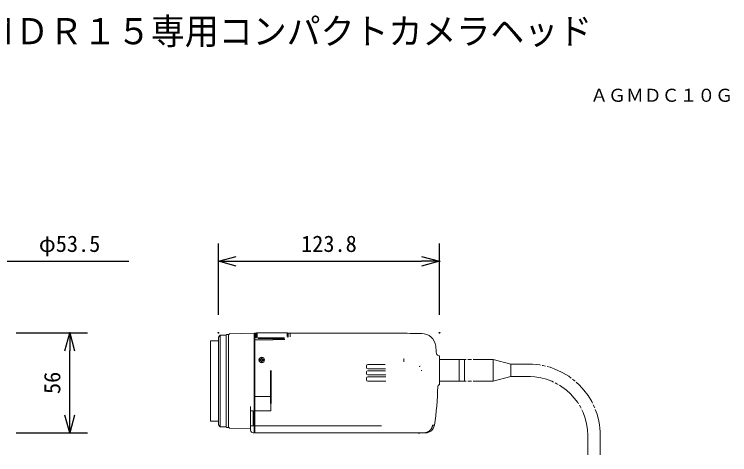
# Model space of a CAD drawing. Units: millimetres, scale not verified. Extents: x -63 to 62, y -57 to 57.
# Drawn here: x -20.4 to 59.7, y 7.4 to 56.7 of the extents above; entities that cross this region are included whole.
import ezdxf
from ezdxf.enums import TextEntityAlignment as Align

# ---------------------------------------------------------------- set-up
doc = ezdxf.new("R2010")
doc.units = ezdxf.units.MM
doc.header["$LTSCALE"] = 0.125
doc.header["$PDMODE"] = 32
doc.header["$PDSIZE"] = 0.0625
doc.linetypes.add('USER1', pattern=[30, 24, -1.5, 3, -1.5])
for name, color, linetype, lineweight in [('0-0_0', 7, 'Continuous', 25), ('0-4_GAIKEI', 1, 'Continuous', 18), ('0-6_SUNPO', 7, 'Continuous', 25)]:
    doc.layers.add(name, color=color, linetype=linetype, lineweight=lineweight)
for name, color, linetype in [('0-2_MOJI1', 7, 'Continuous'), ('0-3_TOUROKU', 7, 'Continuous'), ('0-5_DEFPOINTS', 7, 'Continuous')]:
    doc.layers.add(name, color=color, linetype=linetype)
doc.styles.add('ＭＳ ゴシック', font='')
doc.styles.get('ＭＳ ゴシック').set_extended_font_data('MS Gothic')

# ---------------------------------------------------------------- blocks, each defined once
blk = doc.blocks.new('_OPEN30')
at = {"layer": '0-0_0'}
blk.add_line((0, 0), (-1, 0), dxfattribs=at)
blk.add_lwpolyline([(-1, 0.26795), (0, 0), (-1, -0.26795)], dxfattribs=at)
blk = doc.blocks.new('D6')
at = {"layer": '0-5_DEFPOINTS'}
for p in [(30.3814, 31.5616), (5.6314, 23.5616), (30.3814, 23.5616)]:
    blk.add_point(p, dxfattribs=at)
at = {"layer": '0-6_SUNPO'}
for p, q in [((5.6314, 25.5616), (5.6314, 33.5616)), ((30.3814, 25.5616), (30.3814, 33.5616)), ((7.6314, 31.5616), (28.3814, 31.5616))]:
    blk.add_line(p, q, dxfattribs=at)
at = {"layer": '0-6_SUNPO', "xscale": 2, "yscale": 2, "rotation": 180}
blk.add_blockref('_OPEN30', (5.6314, 31.5616), dxfattribs=at)
at = {"layer": '0-6_SUNPO', "xscale": 2, "yscale": 2}
blk.add_blockref('_OPEN30', (30.3814, 31.5616), dxfattribs=at)
at = {"layer": '0-6_SUNPO', "style": 'ＭＳ ゴシック'}
blk.add_text('123.8', height=1.833, dxfattribs=at).set_placement((14.8814, 32.0616), align=Align.BOTTOM_LEFT)
blk = doc.blocks.new('D5')
at = {"layer": '0-5_DEFPOINTS'}
for p in [(-19.0585, 31.5616), (-29.7585, 23.5616), (-19.0585, 23.5616)]:
    blk.add_point(p, dxfattribs=at)
at = {"layer": '0-6_SUNPO'}
for p, q in [((-29.7585, 25.5616), (-29.7585, 33.5616)), ((-19.0585, 25.5616), (-19.0585, 33.5616)), ((-27.7585, 31.5616), (-21.0585, 31.5616)), ((-19.0585, 31.5616), (-4.3919, 31.5616))]:
    blk.add_line(p, q, dxfattribs=at)
at = {"layer": '0-6_SUNPO', "xscale": 2, "yscale": 2, "rotation": 180}
blk.add_blockref('_OPEN30', (-29.7585, 31.5616), dxfattribs=at)
at = {"layer": '0-6_SUNPO', "xscale": 2, "yscale": 2}
blk.add_blockref('_OPEN30', (-19.0585, 31.5616), dxfattribs=at)
at = {"layer": '0-6_SUNPO', "style": 'ＭＳ ゴシック'}
blk.add_text('φ53.5', height=1.833, dxfattribs=at).set_placement((-14.4752, 32.0616), align=Align.BOTTOM_LEFT)
blk = doc.blocks.new('D4')
at = {"layer": '0-5_DEFPOINTS'}
for p in [(-19.0202, 23.558), (-11.0202, 23.558), (-19.0202, 12.358)]:
    blk.add_point(p, dxfattribs=at)
at = {"layer": '0-6_SUNPO'}
for p, q in [((-17.0202, 23.558), (-9.0202, 23.558)), ((-11.0202, 14.358), (-11.0202, 21.558)), ((-17.0202, 12.358), (-9.0202, 12.358))]:
    blk.add_line(p, q, dxfattribs=at)
at = {"layer": '0-6_SUNPO', "xscale": 2, "yscale": 2}
for p, rotation in [((-11.0202, 23.558), 90), ((-11.0202, 12.358), 270)]:
    blk.add_blockref('_OPEN30', p, dxfattribs=dict(at, rotation=rotation))
at = {"layer": '0-6_SUNPO', "style": 'ＭＳ ゴシック'}
blk.add_text('56', height=1.833, rotation=90, dxfattribs=at).set_placement((-11.5202, 16.708), align=Align.BOTTOM_LEFT)

msp = doc.modelspace()

# ---------------------------------------------------------------- linework, layer by layer
at = {"layer": '0-4_GAIKEI'}
for p, q in [((3.3219, 20.8146), (3.3819, 20.8746)), ((3.3819, 20.8746), (3.5419, 20.8746)), ((3.3819, 20.8746), (3.5419, 20.8746)), ((3.5419, 20.8746), (3.5819, 20.8346)), ((3.5819, 20.8346), (3.5819, 10.5146)), ((3.7019, 20.952), (3.6019, 20.8494)), ((3.6019, 10.4997), (3.6019, 20.8494)), ((6.4719, 21.0246), (3.7019, 20.952)), ((6.4719, 13.9536), (6.4719, 21.0246)), ((6.5319, 20.9646), (6.4719, 20.9646)), ((6.5319, 21.0246), (6.5319, 20.2939)), ((6.6719, 21.0246), (6.5319, 21.0246)), ((6.6719, 20.5284), (6.6719, 21.0246)), ((6.6919, 20.4869), (6.6919, 20.9746)), ((6.7919, 21.0746), (6.7896, 21.0745)), ((6.7919, 21.0746), (6.7919, 20.5686)), ((10.1519, 21.0746), (6.7919, 21.0746)), ((10.1519, 20.6585), (10.1519, 21.0746)), ((10.2519, 20.9746), (10.2519, 20.9769)), ((10.2519, 20.9746), (10.2519, 20.5662)), ((10.2719, 21.0246), (10.2719, 20.6161)), ((10.5119, 21.0246), (10.2719, 21.0246)), ((10.5123, 21.0014), (10.5119, 21.0246)), ((10.5187, 21.0213), (10.5197, 21.023)), ((10.5197, 21.023), (10.5207, 21.0241)), ((10.5219, 21.0246), (22.1321, 21.0246)), ((25.0308, 21.0036), (25.2259, 21.0007)), ((2.4919, 20.1746), (1.5719, 20.1746)), ((2.4719, 20.1706), (2.4919, 20.1909)), ((2.4919, 20.5846), (2.6119, 20.7686)), ((2.4919, 10.7646), (2.4919, 20.5846)), ((2.6119, 20.7686), (2.6619, 20.7946)), ((2.6619, 20.7946), (3.3219, 20.7946)), ((3.3219, 20.7946), (2.6619, 20.7946)), ((2.6619, 20.7946), (3.3219, 20.7946)), ((2.6619, 20.7946), (2.6619, 10.5546)), ((3.3219, 10.5346), (3.3219, 20.8146)), ((3.5819, 20.1687), (3.6019, 20.189)), ((6.5319, 20.288), (6.5319, 13.9538)), ((9.8687, 20.4306), (6.8736, 20.4306)), ((6.8919, 20.5198), (9.8519, 20.5198)), ((9.8965, 20.322), (9.7838, 20.3209)), ((26.9993, 18.5784), (27.1642, 18.5015)), ((23.2346, 17.8351), (23.2349, 17.8467)), ((27.2219, 18.4109), (27.2219, 15.3383)), ((8.295, 13.9538), (8.295, 16.8482)), ((8.3663, 16.8453), (8.3663, 13.9574)), ((19.0419, 17.1746), (19.0419, 17.3746)), ((19.1819, 17.5146), (21.1525, 17.5146)), ((21.1818, 17.0346), (19.1819, 17.0346)), ((19.1819, 16.8346), (21.1914, 16.8346)), ((24.9716, 17.2789), (24.9743, 17.2814)), ((25.1608, 16.864), (25.2306, 16.8667)), ((19.0419, 16.4946), (19.0419, 16.6946)), ((21.2082, 16.3546), (19.1819, 16.3546)), ((19.1819, 16.1546), (21.2126, 16.1546)), ((19.0419, 15.8146), (19.0419, 16.0146)), ((21.217, 15.6746), (19.1819, 15.6746)), ((27.1642, 15.2476), (27.1415, 15.237)), ((6.5319, 12.3455), (6.5319, 13.9538)), ((6.5319, 13.9538), (8.295, 13.9538)), ((8.295, 13.9538), (8.3319, 12.3455)), ((8.3663, 13.9574), (8.3319, 12.3455)), ((6.3641, 12.3463), (6.0719, 12.3463)), ((6.5319, 12.3455), (6.5319, 10.6746)), ((8.3319, 12.3455), (6.5319, 12.3455)), ((2.6119, 10.5806), (2.4919, 10.7646)), ((2.6619, 10.5546), (2.6119, 10.5806)), ((3.3219, 10.5546), (2.6619, 10.5546)), ((3.3819, 10.4746), (3.3219, 10.5346)), ((3.5419, 10.4746), (3.3819, 10.4746)), ((3.5819, 10.5146), (3.5419, 10.4746)), ((3.6019, 10.4997), (3.7019, 10.3971)), ((6.3641, 10.6771), (6.0719, 10.6771)), ((6.4719, 10.6743), (6.4719, 9.8746)), ((6.5319, 10.6746), (20.7353, 10.6746)), ((26.646, 10.7197), (26.4456, 10.7197)), ((3.7019, 10.3971), (6.0719, 10.335)), ((6.4719, 9.8746), (6.3641, 9.8774)), ((25.4627, 9.8746), (25.506, 9.8755)), ((25.6581, 9.8746), (25.4639, 9.8746))]:
    msp.add_line(p, q, dxfattribs=at)
at = {"layer": '0-4_GAIKEI', "linetype": 'USER1'}
for p, q in [((27.2219, 18.0746), (33.2219, 18.0746)), ((29.4219, 18.0746), (29.4219, 15.6746)), ((30.0219, 18.0746), (30.0219, 15.6746)), ((33.2219, 18.0746), (33.2219, 15.6746)), ((35.2219, 17.5746), (33.2219, 18.0746)), ((35.2219, 17.5746), (35.2219, 16.1746)), ((35.2219, 17.5746), (37.2219, 17.5746)), ((35.2219, 16.1746), (33.2219, 15.6746)), ((35.2219, 16.1746), (37.4219, 16.1746)), ((27.2219, 15.6746), (33.2219, 15.6746)), ((43.8219, 9.5746), (43.8219, 7.4336)), ((45.2219, 9.5746), (45.2219, 7.4336))]:
    msp.add_line(p, q, dxfattribs=at)
at = {"layer": '0-4_GAIKEI'}
for points in [[(2.4919, 11.1746), (1.5719, 11.1746), (1.5719, 20.1746)], [(6.4719, 13.9536), (6.4719, 12.3458), (6.4719, 10.6743)], [(6.0719, 10.1773), (6.0719, 10.6771), (6.0719, 12.3463), (6.0719, 12.8311)], [(6.3641, 12.3463), (6.3641, 10.6771), (6.4719, 10.6743)], [(25.4639, 9.8746), (25.4627, 9.8746), (24.8451, 9.8746), (24.7587, 9.8746), (22.8801, 9.8746), (20.7353, 9.8746), (6.5319, 9.8746), (6.5319, 10.6746)]]:
    msp.add_lwpolyline(points, dxfattribs=at)
msp.add_lwpolyline([(7.2719, 18.0846), (7.2719, 18.2346), (7.3719, 18.2346), (7.3719, 18.0846), (7.5219, 18.0846), (7.5219, 17.9846), (7.3719, 17.9846), (7.3719, 17.8346), (7.2719, 17.8346), (7.2719, 17.9846), (7.1219, 17.9846), (7.1219, 18.0846)], close=True, dxfattribs=at)
msp.add_circle((7.3219, 18.0346), 0.31, dxfattribs=at)
for centre, radius, start, end in [((6.8946, 20.9692), 0.2028, 176.95375, 178.48864), ((6.7702, 20.9775), 0.0781, 175.08975, 178.15153), ((6.7792, 20.9769), 0.0871, 173.38057, 175.18996), ((6.9267, 20.9533), 0.2364, 171.30847, 171.83759), ((6.7954, 20.9735), 0.1036, 170.02277, 171.36347), ((6.778, 20.9775), 0.0858, 168.91585, 170.64837), ((6.7903, 20.975), 0.0983, 167.37404, 168.86251), ((6.7977, 20.973), 0.106, 165.82499, 167.19759), ((6.7921, 20.9745), 0.1002, 164.38528, 165.85527), ((6.7903, 20.9751), 0.0982, 162.91548, 164.42995), ((6.7917, 20.9746), 0.0998, 161.41189, 162.91155), ((6.7924, 20.9744), 0.1005, 159.93334, 161.42886), ((6.7918, 20.9746), 0.0999, 158.37725, 159.89065), ((6.7919, 20.9747), 0.0999, 156.92433, 158.44688), ((6.7919, 20.9745), 0.1, 155.32082, 156.8501), ((6.7921, 20.9745), 0.1002, 153.83414, 155.3678), ((6.792, 20.9745), 0.1001, 152.24531, 153.78733), ((6.7921, 20.9745), 0.1002, 150.7278, 152.27453), ((6.7921, 20.9745), 0.1002, 149.16455, 150.71751), ((6.7922, 20.9744), 0.1003, 147.60873, 149.16524), ((6.7921, 20.9744), 0.1002, 146.01773, 147.57934), ((6.7922, 20.9744), 0.1003, 144.50679, 146.07116), ((6.7922, 20.9744), 0.1003, 142.89709, 144.46509), ((6.7922, 20.9744), 0.1003, 141.33645, 142.90628), ((6.7922, 20.9743), 0.1004, 139.72265, 141.29466), ((6.7923, 20.9743), 0.1004, 138.18398, 139.75694), ((6.7923, 20.9742), 0.1005, 136.5905, 138.16428), ((6.7923, 20.9742), 0.1006, 135.00513, 136.57898), ((6.7923, 20.9741), 0.1006, 133.3916, 134.96478), ((6.7924, 20.9742), 0.1006, 131.86459, 133.43686), ((6.7923, 20.9741), 0.1006, 130.24452, 131.81456), ((6.7924, 20.9741), 0.1007, 128.70725, 130.27544), ((6.7923, 20.9739), 0.1007, 127.07079, 128.63533), ((6.7924, 20.974), 0.1007, 125.53802, 127.09981), ((6.7924, 20.9739), 0.1008, 123.99088, 125.54761), ((6.7924, 20.9739), 0.1008, 122.42491, 123.97802), ((6.7923, 20.9738), 0.1009, 120.80384, 122.35051), ((6.7924, 20.9738), 0.1009, 119.28787, 120.83007), ((6.7924, 20.9737), 0.101, 117.71139, 119.24585), ((6.7924, 20.9738), 0.1009, 116.21909, 117.74827), ((6.7924, 20.9736), 0.1011, 114.63893, 116.15913), ((6.7924, 20.9737), 0.101, 113.15746, 114.67161), ((6.7923, 20.9735), 0.1011, 111.5624, 113.06639), ((6.7923, 20.9736), 0.1011, 110.10197, 111.59922), ((6.7923, 20.9735), 0.1012, 108.57589, 110.06191), ((6.7923, 20.9735), 0.1011, 107.11244, 108.59103), ((6.7923, 20.9733), 0.1013, 105.61899, 107.08527), ((6.7922, 20.9735), 0.1011, 104.12769, 105.58603), ((6.7922, 20.9732), 0.1014, 102.66147, 104.10692), ((6.7922, 20.9734), 0.1012, 101.24715, 102.68369), ((6.7922, 20.9731), 0.1015, 99.76909, 101.19066), ((6.7921, 20.9733), 0.1013, 98.31815, 99.732), ((6.7921, 20.9734), 0.1012, 96.90534, 98.30839), ((6.7922, 20.9732), 0.1014, 95.56871, 96.95714), ((6.7921, 20.9718), 0.1028, 94.07668, 95.43498), ((6.7921, 20.9735), 0.101, 92.7856, 94.15373), ((6.7918, 20.9773), 0.0973, 91.30849, 92.71733), ((10.1466, 20.8718), 0.2028, 86.9538, 88.48859), ((10.1549, 20.9963), 0.0781, 85.11724, 88.17886), ((10.1542, 20.9873), 0.0871, 83.3806, 85.18993), ((10.1305, 20.8398), 0.2365, 81.25658, 81.78567), ((10.1509, 20.971), 0.1037, 80.03043, 81.37109), ((10.1549, 20.9886), 0.0857, 78.95154, 80.68404), ((10.1524, 20.9761), 0.0984, 77.38327, 78.87173), ((10.1504, 20.9688), 0.106, 75.82499, 77.19759), ((10.1519, 20.9744), 0.1002, 74.38528, 75.85528), ((10.1525, 20.9763), 0.0982, 72.91547, 74.42997), ((10.152, 20.9748), 0.0998, 71.41187, 72.91156), ((10.1518, 20.9741), 0.1005, 69.93331, 71.42888), ((10.1519, 20.9747), 0.0999, 68.37722, 69.89068), ((10.152, 20.9746), 0.0999, 66.92429, 68.44692), ((10.1519, 20.9746), 0.1, 65.32078, 66.85014), ((10.1519, 20.9744), 0.1002, 63.83409, 65.36785), ((10.1519, 20.9745), 0.1001, 62.26455, 63.80669), ((10.1519, 20.9744), 0.1001, 60.72774, 62.2746), ((10.1518, 20.9744), 0.1002, 59.16448, 60.71758), ((10.1519, 20.9743), 0.1002, 57.64449, 59.20115), ((10.1518, 20.9744), 0.1002, 56.01765, 57.57942), ((10.1517, 20.9743), 0.1003, 54.44849, 56.01303), ((10.1517, 20.9743), 0.1003, 52.897, 54.46517), ((10.1517, 20.9742), 0.1004, 51.36193, 52.93195), ((10.1516, 20.9743), 0.1004, 49.72253, 51.29478), ((10.1517, 20.9742), 0.1004, 48.18388, 49.75704), ((10.1516, 20.9742), 0.1005, 46.59048, 48.16431), ((10.1516, 20.9742), 0.1005, 45.00599, 46.57975), ((10.1515, 20.9741), 0.1006, 43.42147, 44.99441), ((10.1514, 20.9741), 0.1007, 41.83662, 43.4086), ((10.1514, 20.9742), 0.1006, 40.24464, 41.81444), ((10.1514, 20.9741), 0.1007, 38.70736, 40.27534), ((10.1514, 20.9742), 0.1007, 37.09648, 38.6608), ((10.1513, 20.9741), 0.1007, 35.53812, 37.09971), ((10.1512, 20.9741), 0.1009, 33.96713, 35.52367), ((10.1513, 20.9742), 0.1008, 32.38989, 33.94282), ((10.1511, 20.9741), 0.1009, 30.83976, 32.38627), ((10.1512, 20.9741), 0.1009, 29.28795, 30.82999), ((10.1511, 20.9741), 0.101, 27.73167, 29.26599), ((10.1511, 20.9741), 0.1009, 26.21915, 27.74821), ((10.151, 20.9741), 0.1011, 24.63899, 26.15907), ((10.151, 20.9741), 0.101, 23.15751, 24.67157), ((10.1508, 20.9742), 0.1012, 21.56244, 23.06635), ((10.151, 20.9742), 0.101, 20.11746, 21.61464), ((10.1507, 20.9741), 0.1013, 18.60266, 20.08863), ((10.1509, 20.9742), 0.1011, 17.11246, 18.59101), ((10.1507, 20.9743), 0.1012, 15.58901, 17.05526), ((10.1508, 20.9742), 0.1012, 14.15928, 15.61761), ((10.1507, 20.9743), 0.1013, 12.62821, 14.07368), ((10.1508, 20.9743), 0.1012, 11.24714, 12.6837), ((10.1505, 20.9743), 0.1015, 9.76907, 11.19068), ((10.1507, 20.9743), 0.1013, 8.36341, 9.7773), ((10.1508, 20.9744), 0.1012, 6.90532, 8.30842), ((10.1506, 20.9744), 0.1014, 5.52231, 6.9108), ((10.1493, 20.9743), 0.1027, 4.12745, 5.48583), ((10.1508, 20.9745), 0.1011, 2.73531, 4.10353), ((10.1548, 20.9746), 0.0972, 1.35805, 2.767), ((12.5934, 20.7072), 2.1006, 171.83422, 178.01637), ((10.6335, 20.9815), 0.1218, 166.44083, 169.02253), ((10.5839, 20.9938), 0.0708, 157.08679, 170.44301), ((10.5326, 20.9927), 0.0336, 108.54717, 110.70328), ((22.1321, -178.9754), 200, 89.16957, 90), ((25.2027, 19.4009), 1.6, 7.04084, 89.16957), ((249.632, -23728.8194), 23750.3517, 90.58586, 90.58647), ((97.6305, -8860.0449), 8880.8002, 90.58487, 90.58611), ((108.4268, -9914.2253), 9935.0359, 90.58434, 90.58507), ((330.5909, -31701.899), 31723.8423, 90.58408, 90.58425), ((130.1704, -12058.5392), 12079.46, 90.58277, 90.58328), ((106.8493, -9755.8279), 9776.6306, 90.58268, 90.58336), ((123.2536, -11373.4065), 11394.2925, 90.58188, 90.58245), ((133.1627, -12362.8308), 12383.7663, 90.58072, 90.58123), ((125.8402, -11620.8784), 11641.7778, 90.58114, 90.58169), ((123.0555, -11345.5446), 11366.4299, 90.58062, 90.58118), ((125.1267, -11566.0971), 11586.9921, 90.57925, 90.57981), ((126.3045, -11663.7446), 11684.6465, 90.57964, 90.58019), ((125.5323, -11605.5768), 11626.4739, 90.57818, 90.57873), ((125.4016, -11588.5519), 11609.4486, 90.57783, 90.57838), ((125.7567, -11615.7363), 11636.6352, 90.57768, 90.57823), ((126.0054, -11632.5863), 11653.4868, 90.57751, 90.57806), ((125.8808, -11634.2492), 11655.1483, 90.57626, 90.57682), ((126.0272, -11641.7885), 11662.6888, 90.57606, 90.57661), ((125.9855, -11651.4793), 11672.3786, 90.57482, 90.57538), ((126.1465, -11660.2777), 11681.1782, 90.57463, 90.57518), ((126.298, -11668.3194), 11689.221, 90.57443, 90.57498), ((126.2512, -11677.5474), 11698.448, 90.57319, 90.57374), ((126.4076, -11685.8798), 11706.7816, 90.573, 90.57355), ((126.564, -11694.4266), 11715.3296, 90.5728, 90.57335), ((126.6961, -11700.7477), 11721.6516, 90.57258, 90.57313), ((126.6688, -11711.5395), 11732.4426, 90.57137, 90.57192), ((126.6707, -11725.4897), 11746.3922, 90.57015, 90.5707), ((25.1467, 19.9932), 14.6737, 176.92681, 177.58406), ((-4.9681, 15.6746), 32, 5.49795, 7.04084), ((27.0838, 18.7597), 0.2, 185.49795, 245), ((27.1219, 18.4109), 0.1, 0, 65), ((92.1228, 15.6437), 68.923, 178.1587, 178.16835), ((92.5358, 15.6336), 69.3362, 178.15172, 178.16132), ((92.637, 15.62), 69.4378, 178.13362, 178.14322), ((92.2786, 15.6441), 69.0788, 178.13423, 178.14389), ((92.0106, 15.653), 68.8106, 178.12469, 178.13439), ((91.7314, 15.6491), 68.5318, 178.10403, 178.11376), ((91.4096, 15.6694), 68.2094, 178.10238, 178.11215), ((90.9994, 15.6806), 67.7991, 178.09054, 178.10036), ((90.5492, 15.7037), 67.3484, 178.08756, 178.09743), ((90.0278, 15.7049), 66.8272, 178.06378, 178.07371), ((89.4882, 15.7408), 66.2867, 178.06899, 178.07897), ((88.9175, 15.7425), 65.7163, 178.04372, 178.05375), ((88.222, 15.7821), 65.0199, 178.04754, 178.05765), ((87.4243, 15.8018), 64.2219, 178.03067, 178.04087), ((86.8031, 15.8138), 63.6007, 178.01196, 178.02222), ((86.3814, 15.8405), 63.1784, 178.01261, 178.02289), ((85.0721, 15.8888), 61.8681, 178.0048, 178.01525), ((83.1067, 15.9495), 59.9018, 177.98668, 177.99743), ((83.6387, 15.9328), 60.4341, 177.97795, 177.98851), ((86.4985, 15.8283), 63.2958, 177.96484, 177.97481), ((80.5786, 16.0351), 57.3722, 177.95015, 177.96124), ((71.6298, 16.3657), 48.4173, 177.94901, 177.96235), ((81.7738, 15.9911), 58.5682, 177.9277, 177.938), ((171.3133, 12.7731), 148.1655, 177.9325, 177.93617), ((70.0725, 16.4188), 46.8591, 177.90664, 177.92128), ((63.5234, 16.6573), 40.3057, 177.87954, 177.90536), ((127.195, 14.3209), 104.0202, 177.87814, 177.89115), ((19.1819, 17.3746), 0.14, 90, 180), ((19.1819, 17.1746), 0.14, 180, 270), ((19.1819, 16.6946), 0.14, 90, 180), ((28.318, 13.5776), 4.9898, 132.03303, 132.07537), ((28.3303, 13.5613), 5.0102, 131.97072, 132.01294), ((28.3425, 13.5509), 5.0261, 131.95232, 131.99445), ((28.3467, 13.5463), 5.0323, 131.91089, 131.95301), ((28.3524, 13.5373), 5.0428, 131.84889, 131.89097), ((28.3582, 13.5336), 5.0494, 131.82826, 131.8703), ((28.3642, 13.5244), 5.0603, 131.76645, 131.80846), ((28.369, 13.5218), 5.0654, 131.74589, 131.78787), ((28.3737, 13.5167), 5.0724, 131.7048, 131.74675), ((28.3748, 13.5125), 5.0762, 131.64074, 131.68268), ((28.377, 13.5098), 5.0797, 131.59722, 131.63913), ((28.3824, 13.5066), 5.0857, 131.57676, 131.61864), ((28.3781, 13.5081), 5.0817, 131.51016, 131.55206), ((28.378, 13.5115), 5.0791, 131.49234, 131.53431), ((28.381, 13.5044), 5.0864, 131.42313, 131.465), ((28.4013, 13.4839), 5.1152, 131.40014, 131.44175), ((28.3746, 13.5144), 5.0747, 131.35918, 131.40116), ((28.3103, 13.5849), 4.9793, 131.2977, 131.34054), ((28.3908, 13.4967), 5.0986, 131.28146, 131.3231), ((28.6031, 13.2541), 5.421, 131.23673, 131.27565), ((28.318, 13.5781), 4.9894, 131.18462, 131.22758), ((27.8495, 14.1137), 4.2779, 131.13495, 131.18615), ((28.5086, 13.3618), 5.2778, 131.11537, 131.15432), ((34.1026, 6.9495), 13.7872, 131.09277, 131.10625), ((27.887, 14.0708), 4.3348, 130.98978, 131.04468), ((27.5799, 14.425), 3.866, 130.90231, 130.99696), ((31.8022, 9.5633), 10.3053, 130.90082, 130.94729), ((19.1819, 16.4946), 0.14, 180, 270), ((19.1819, 16.0146), 0.14, 90, 180), ((19.1819, 15.8146), 0.14, 180, 270), ((27.226, 15.0558), 0.2, 115, 178.89888), ((27.1219, 15.3383), 0.1, 295, 0), ((-4.9681, 15.6746), 32, 351.09256, 358.89888), ((25.6581, 10.8746), 1, 270, 351.09256), ((25.5701, 10.8009), 0.8639, 330.56629, 333.80718), ((25.4252, 10.8951), 1.0357, 332.66899, 335.20173), ((24.3479, 11.3994), 2.2251, 335.04939, 336.11276), ((25.5612, 10.8145), 0.88, 338.94707, 342.30239), ((25.6488, 10.789), 0.7888, 342.12791, 347.76551), ((24.466, 11.1247), 2.0174, 345.56711, 348.42916), ((6.3719, 10.1773), 0.3, 180, 268.5), ((24.9319, 10.3546), 0.52, 247.38014, 270), ((24.9319, 10.3546), 0.52, 270, 292.61986), ((25.4652, 10.8151), 0.9405, 272.48885, 275.16533), ((25.4606, 10.8706), 0.9961, 275.14383, 277.71015), ((25.4573, 10.897), 1.0227, 277.69548, 280.22949), ((25.4586, 10.8757), 1.0016, 280.36864, 282.98915), ((25.4597, 10.8718), 0.9975, 282.9799, 285.64096), ((25.4578, 10.8728), 0.999, 285.72992, 288.4158), ((25.4569, 10.8763), 1.0026, 288.39888, 291.10052), ((25.4566, 10.8723), 0.999, 291.19838, 293.93339), ((25.4566, 10.8735), 1.0001, 293.90756, 296.65951), ((25.4559, 10.8714), 0.9985, 296.75136, 299.52552), ((25.4557, 10.8729), 1, 299.49321, 302.27736), ((25.4549, 10.8714), 0.9991, 302.36079, 305.15876), ((25.4553, 10.8719), 0.9993, 305.12391, 307.92906), ((25.4554, 10.8696), 0.9974, 308.00629, 310.82162), ((25.4548, 10.8717), 0.9994, 310.76846, 313.57855), ((25.4507, 10.8743), 1.0041, 313.64597, 316.44009), ((23.1945, 12.8159), 3.9798, 318.56911, 319.97532), ((25.4523, 10.8739), 1.0026, 321.97689, 324.74514), ((25.4074, 10.905), 1.0571, 324.77658, 327.37364), ((25.4645, 10.8624), 0.9861, 327.66779, 330.4715)]:
    msp.add_arc(centre, radius, start, end, dxfattribs=at)
at = {"layer": '0-4_GAIKEI', "linetype": 'USER1'}
for radius in [8, 6.6]:
    msp.add_arc((37.2219, 9.5746), radius, 0, 90, dxfattribs=at)

# ---------------------------------------------------------------- block references
at = {"layer": '0-6_SUNPO'}
for name in ['D5', 'D6', 'D4']:
    msp.add_blockref(name, (-3.1595, -2.4835), dxfattribs=at)

# ---------------------------------------------------------------- texts
at = {"layer": '0-2_MOJI1', "style": 'ＭＳ ゴシック', "width": 0.95}
msp.add_text('ＡＧ－ＭＤＲ１５専用コンパクトカメラヘッド', height=2.933, dxfattribs=at).set_placement((-35.5031, 52.4914), align=Align.BOTTOM_LEFT)
at = {"layer": '0-3_TOUROKU', "style": 'ＭＳ ゴシック'}
msp.add_text('ＡＧＭＤＣ１０Ｇ', height=1.466, dxfattribs=at).set_placement((44.0968, 46.4914), align=Align.BOTTOM_LEFT)

doc.saveas('drawing.dxf')
